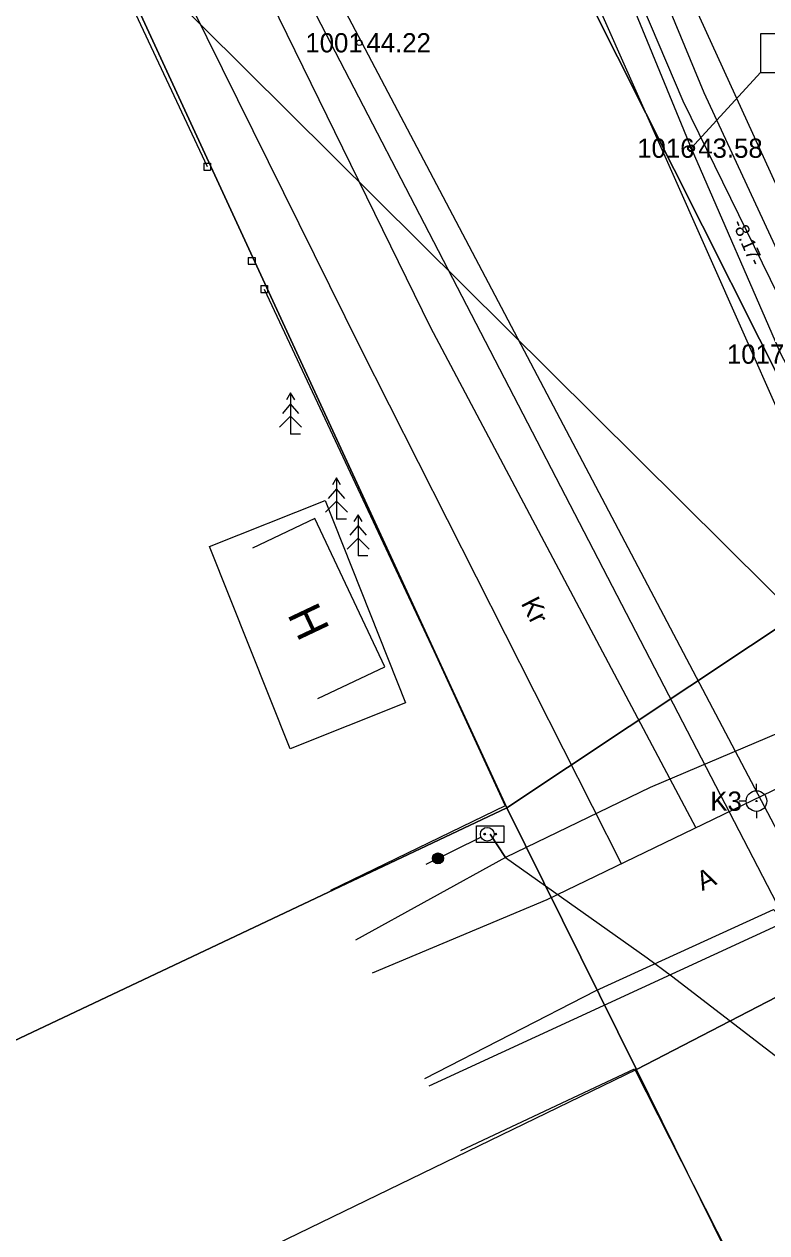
# Model space of a CAD drawing. Extents: x 642747 to 644424, y 6457048 to 6458442.
# Drawn here: x 643616.73 to 643643.73, y 6457908.68 to 6457952.66 of the extents above; entities that cross this region are included whole.
import ezdxf

# ---------------------------------------------------------------- set-up
doc = ezdxf.new("R2010")
doc.units = 0
for name, color, linetype in [('ABIJOONIS', 7, 'Continuous'), ('AED', 7, 'Continuous'), ('ALUSVORK', 7, 'Continuous'), ('HOONE', 7, 'Continuous'), ('JOONSIDE', 7, 'Continuous'), ('KOORDPUNKT', 7, 'Continuous'), ('KTRASS', 7, 'Continuous'), ('MOOTKORG-EH2000', 7, 'Continuous'), ('MOOTMPUNKT', 7, 'Continuous'), ('MOOTNR', 7, 'Continuous'), ('MOOTPIIR', 7, 'Continuous'), ('MPKAABEL', 7, 'Continuous'), ('MPOHULIIN', 7, 'Continuous'), ('PIIR', 7, 'Continuous'), ('POST', 7, 'Continuous'), ('PUU', 7, 'Continuous'), ('SIOHULIIN', 7, 'Continuous'), ('SITRASS', 7, 'Continuous'), ('TEE', 7, 'Continuous')]:
    doc.layers.add(name, color=color, linetype=linetype)

msp = doc.modelspace()

# ---------------------------------------------------------------- linework, layer by layer
at = {"layer": 'ABIJOONIS'}
msp.add_lwpolyline([(643640.978, 6457948.152), (643643.504, 6457950.908), (643654.004, 6457950.908), (643654.004, 6457952.308), (643643.504, 6457952.308), (643643.504, 6457950.908)], dxfattribs=at)
at = {"layer": 'AED'}
for p, q in [((643619.799, 6457955.123), (643623.379, 6457947.481)), ((643623.254, 6457947.606), (643623.254, 6457947.356)), ((643623.254, 6457947.606), (643623.504, 6457947.606)), ((643623.504, 6457947.606), (643623.504, 6457947.356)), ((643623.254, 6457947.356), (643623.504, 6457947.356)), ((643624.872, 6457944.178), (643624.872, 6457943.928)), ((643624.872, 6457944.178), (643625.122, 6457944.178)), ((643625.122, 6457944.178), (643625.122, 6457943.928)), ((643624.872, 6457943.928), (643625.122, 6457943.928)), ((643625.327, 6457943.151), (643625.327, 6457942.901)), ((643625.327, 6457943.151), (643625.577, 6457943.151)), ((643625.577, 6457943.151), (643625.577, 6457942.901)), ((643625.327, 6457942.901), (643625.577, 6457942.901))]:
    msp.add_line(p, q, dxfattribs=at)
for points in [[(643625.452, 6457943.026), (643631.618, 6457929.856), (643634.21, 6457924.224), (643627.867, 6457921.144)], [(643632.609, 6457911.675), (643638.918, 6457914.657), (643642.342, 6457907.907)]]:
    msp.add_lwpolyline(points, dxfattribs=at)
at = {"layer": 'ALUSVORK'}
for p, q in [((643643.355, 6457924.77), (643643.355, 6457925.02)), ((643642.98, 6457924.395), (643642.73, 6457924.395)), ((643643.355, 6457924.02), (643643.355, 6457923.77))]:
    msp.add_line(p, q, dxfattribs=at)
for radius in [0.375, 0.022]:
    msp.add_circle((643643.355, 6457924.395), radius, dxfattribs=at)
at = {"layer": 'HOONE'}
msp.add_lwpolyline([(643630.596, 6457927.967), (643626.397, 6457926.297), (643623.467, 6457933.661), (643627.665, 6457935.331)], close=True, dxfattribs=at)
msp.add_lwpolyline([(643627.399, 6457928.125), (643629.844, 6457929.284), (643627.289, 6457934.672), (643625.031, 6457933.602)], dxfattribs=at)
at = {"layer": 'KOORDPUNKT'}
for radius in [0.125, 0.0125, 0.011, 0.00955, 0.00807, 0.00659, 0.00511, 0.00363, 0.00215]:
    msp.add_circle((643640.978, 6457948.152), radius, dxfattribs=at)
at = {"layer": 'KTRASS'}
for q in [(643626.26, 6457955.105), (643631.437, 6457914.015)]:
    msp.add_line((643644.429, 6457920.013), q, dxfattribs=at)
msp.add_lwpolyline([(643596.484, 6457983.801), (643609.857, 6457989.12), (643610.486, 6457989.053), (643627.47, 6457954.915), (643627.47, 6457954.915), (643645.643, 6457920.384)], dxfattribs=at)
at = {"layer": 'MOOTMPUNKT'}
for centre in [(643628.912, 6457951.988), (643640.978, 6457948.152)]:
    msp.add_circle(centre, 0.1, dxfattribs=at)
at = {"layer": 'MOOTPIIR'}
msp.add_lwpolyline([(643599.848, 6457983.948), (643598.89, 6457981.357), (643602.778, 6457981.357), (643622.16, 6457985.582), (643632.246, 6457965.411), (643650.839, 6457923.492), (643652.98, 6457921.52), (643654.896, 6457922.59), (643653.881, 6457925.351), (643637.824, 6457960.51), (643623.935, 6457988.315), (643615.821, 6457986.935)], close=True, dxfattribs=at)
at = {"layer": 'MPKAABEL'}
for points in [[(643619.873, 6458001.995), (643621.41, 6458001.44), (643621.72, 6458001.1), (643623.67, 6457990.5), (643628.53, 6457978.08), (643632.84, 6457968.5), (643636.8, 6457959), (643640.68, 6457949.87), (643645.29, 6457940.44), (643648.91, 6457931.27), (643652.3, 6457924.34), (643653.67, 6457923.54), (643653.76, 6457922.8)], [(643659.859, 6457915.204), (643657, 6457922.26), (643656.51, 6457923.38), (643655.93, 6457923.97), (643655.02, 6457924.08), (643653.99, 6457923.58), (643652.69, 6457924.59), (643649.45, 6457931.5), (643645.84, 6457940.7), (643641.45, 6457950.17), (643637.65, 6457959.37), (643633.75, 6457969.1), (643629.41, 6457978.42), (643624.46, 6457990.9), (643621.85, 6458001.31), (643621.39, 6458001.61), (643619.971, 6458002.018)]]:
    msp.add_lwpolyline(points, dxfattribs=at)
at = {"layer": 'MPOHULIIN'}
msp.add_lwpolyline([(643621.04, 6458001.07), (643623.869, 6457997.155), (643620.008, 6457955.772), (643653.319, 6457922.686), (643655.484, 6457918.582)], dxfattribs=at)
at = {"layer": 'PIIR'}
for points in [[(643709.51, 6458101.65), (643757.5, 6458006.09), (643715.89, 6457988.62), (643724.55, 6457971.19), (643647.59, 6457933), (643614.57, 6457998.68), (643623.48, 6458000.79), (643621.28, 6458010.11), (643645.66, 6458056.49)], [(643893.14, 6458033.83), (643837.25, 6458006.5), (643808.12, 6457991.73), (643804.11, 6457989.7), (643781.89, 6457978.89), (643776.47, 6457976.25), (643756.83, 6457972.32), (643712.94, 6457950.98), (643656.97, 6457923.94), (643638.99, 6457914.63), (643634.28, 6457924.15), (643647.59, 6457933), (643724.55, 6457971.19), (643733.55, 6457971.76), (643767.49, 6457985.84), (643776.75, 6457990.14), (643804.27, 6458000.87), (643833.74, 6458015.5), (643885.06, 6458040.98)], [(643634.28, 6457924.15), (643597.74, 6457906.86), (643583.46, 6457937.22), (643619.88, 6457955.38)], [(643656.97, 6457923.94), (643680.72, 6457874.76), (643692.06, 6457851.2), (643693.59, 6457848.26), (643694.21, 6457846.75), (643720.49, 6457792.34), (643702.6, 6457786.37), (643663.16, 6457865.63), (643638.99, 6457914.63)]]:
    msp.add_lwpolyline(points, close=True, dxfattribs=at)
for points in [[(643415.57, 6457898.06), (643477.77, 6457953), (643480.32, 6457951.43), (643527.92, 6457964.26), (643614.57, 6457998.68), (643647.59, 6457933), (643634.28, 6457924.15), (643619.88, 6457955.38), (643605.76, 6457983.55), (643567.12, 6457969), (643526.82, 6457957.8), (643481.02, 6457945.22), (643473.63, 6457939.2), (643468.67, 6457934.65), (643457.52, 6457924.17), (643429.36, 6457898.55)], [(643597.74, 6457906.86), (643634.28, 6457924.15), (643638.99, 6457914.63), (643586.1, 6457888.95)]]:
    msp.add_lwpolyline(points, dxfattribs=at)
at = {"layer": 'POST'}
msp.add_lwpolyline([(643633.173, 6457923.493), (643634.173, 6457923.493), (643634.173, 6457922.893), (643633.173, 6457922.893)], close=True, dxfattribs=at)
for centre, radius in [((643633.563, 6457923.187), 0.25), ((643633.473, 6457923.193), 0.0304), ((643633.473, 6457923.193), 0.029), ((643633.473, 6457923.193), 0.0277), ((643633.473, 6457923.193), 0.0263), ((643633.473, 6457923.193), 0.0249), ((643633.473, 6457923.193), 0.0236), ((643633.473, 6457923.193), 0.0222), ((643633.473, 6457923.193), 0.0209), ((643633.473, 6457923.193), 0.0195), ((643633.473, 6457923.193), 0.0181), ((643633.473, 6457923.193), 0.0168), ((643633.473, 6457923.193), 0.0154), ((643633.473, 6457923.193), 0.014), ((643633.473, 6457923.193), 0.0127), ((643633.473, 6457923.193), 0.0113), ((643633.473, 6457923.193), 0.00996), ((643633.473, 6457923.193), 0.0086), ((643633.473, 6457923.193), 0.00724), ((643633.473, 6457923.193), 0.00587), ((643633.473, 6457923.193), 0.00451), ((643633.473, 6457923.193), 0.00315), ((643633.473, 6457923.193), 0.00179), ((643633.473, 6457923.193), 0.000426), ((643633.873, 6457923.193), 0.0304), ((643633.873, 6457923.193), 0.029), ((643633.873, 6457923.193), 0.0277), ((643633.873, 6457923.193), 0.0263), ((643633.873, 6457923.193), 0.0249), ((643633.873, 6457923.193), 0.0236), ((643633.873, 6457923.193), 0.0222), ((643633.873, 6457923.193), 0.0209), ((643633.873, 6457923.193), 0.0195), ((643633.873, 6457923.193), 0.0181), ((643633.873, 6457923.193), 0.0168), ((643633.873, 6457923.193), 0.0154), ((643633.873, 6457923.193), 0.014), ((643633.873, 6457923.193), 0.0127), ((643633.873, 6457923.193), 0.0113), ((643633.873, 6457923.193), 0.00996), ((643633.873, 6457923.193), 0.0086), ((643633.873, 6457923.193), 0.00724), ((643633.873, 6457923.193), 0.00587), ((643633.873, 6457923.193), 0.00451), ((643633.873, 6457923.193), 0.00315), ((643633.873, 6457923.193), 0.00179), ((643633.873, 6457923.193), 0.000426)]:
    msp.add_circle(centre, radius, dxfattribs=at)
at = {"layer": 'PUU'}
for p, q in [((643626.413, 6457939.249), (643626.263, 6457938.999)), ((643626.563, 6457938.999), (643626.413, 6457939.249)), ((643626.413, 6457939.249), (643626.413, 6457937.749)), ((643626.413, 6457938.849), (643626.113, 6457938.499)), ((643626.713, 6457938.499), (643626.413, 6457938.849)), ((643626.413, 6457938.399), (643626.013, 6457937.999)), ((643626.813, 6457937.999), (643626.413, 6457938.399)), ((643626.773, 6457937.749), (643626.413, 6457937.749)), ((643628.084, 6457936.153), (643627.934, 6457935.903)), ((643628.234, 6457935.903), (643628.084, 6457936.153)), ((643628.084, 6457936.153), (643628.084, 6457934.653)), ((643628.084, 6457935.753), (643627.784, 6457935.403)), ((643628.384, 6457935.403), (643628.084, 6457935.753)), ((643628.084, 6457935.303), (643627.684, 6457934.903)), ((643628.484, 6457934.903), (643628.084, 6457935.303)), ((643628.868, 6457934.816), (643628.718, 6457934.566)), ((643629.018, 6457934.566), (643628.868, 6457934.816)), ((643628.868, 6457934.816), (643628.868, 6457933.316)), ((643628.444, 6457934.653), (643628.084, 6457934.653)), ((643628.868, 6457934.416), (643628.568, 6457934.066)), ((643629.168, 6457934.066), (643628.868, 6457934.416)), ((643628.868, 6457933.966), (643628.468, 6457933.566)), ((643629.268, 6457933.566), (643628.868, 6457933.966)), ((643629.228, 6457933.316), (643628.868, 6457933.316))]:
    msp.add_line(p, q, dxfattribs=at)
at = {"layer": 'SIOHULIIN'}
for p, q in [((643633.338, 6457923.077), (643631.327, 6457922.089)), ((643633.338, 6457923.077), (643631.327, 6457922.089)), ((643633.563, 6457923.187), (643633.563, 6457923.187)), ((643633.563, 6457923.187), (643633.563, 6457923.187))]:
    msp.add_line(p, q, dxfattribs=at)
for radius in [0.199, 0.199, 0.19, 0.19, 0.18, 0.18, 0.171, 0.171, 0.162, 0.162, 0.152, 0.152, 0.143, 0.143, 0.133, 0.133, 0.124, 0.124, 0.114, 0.114, 0.105, 0.105, 0.0953, 0.0953, 0.0858, 0.0858, 0.0763, 0.0763, 0.0669, 0.0669, 0.0574, 0.0574, 0.0479, 0.0479, 0.0385, 0.0385, 0.029, 0.029, 0.0195, 0.0195, 0.0101, 0.0101, 0.00061, 0.00061]:
    msp.add_circle((643631.773, 6457922.308), radius, dxfattribs=at)
at = {"layer": 'SITRASS'}
for points in [[(643600.488, 6457982.875), (643601.751, 6457982.616), (643605.718, 6457983.37), (643611.691, 6457984.383), (643617.329, 6457985.923), (643622.234, 6457986.661), (643623.519, 6457986.229), (643628.475, 6457975.82), (643634.309, 6457964.013), (643636.464, 6457959.166), (643640.978, 6457948.152), (643644.241, 6457940.659), (643647.493, 6457934.551), (643648.973, 6457930.722), (643650.676, 6457926.392), (643652.198, 6457923.42), (643653.319, 6457922.686)], [(643617.329, 6457985.923), (643622.234, 6457986.661), (643623.519, 6457986.229), (643628.475, 6457975.82), (643634.309, 6457964.013), (643636.464, 6457959.166), (643640.978, 6457948.152), (643644.241, 6457940.659), (643647.493, 6457934.551), (643648.973, 6457930.722)], [(643659.11, 6457934.61), (643654.633, 6457932.385), (643646.717, 6457927.955), (643639.491, 6457924.883), (643634.229, 6457922.342), (643633.673, 6457923.193)], [(643633.673, 6457923.193), (643634.229, 6457922.342), (643628.775, 6457919.331)], [(643633.663, 6457923.187), (643634.229, 6457922.342), (643639.376, 6457918.694), (643640.264, 6457918.035), (643648.863, 6457911.42)]]:
    msp.add_lwpolyline(points, dxfattribs=at)
at = {"layer": 'TEE'}
for points in [[(643638.443, 6457922.105), (643628.951, 6457940.893), (643621.71, 6457955.562), (643614.291, 6457970.445), (643608.678, 6457979.456)], [(643614.243, 6457977.738), (643616.767, 6457971.507), (643624.256, 6457956.446), (643631.493, 6457941.653), (643641.149, 6457923.415)], [(643645.699, 6457925.619), (643635.737, 6457920.795), (643629.377, 6457918.129)], [(643631.294, 6457914.301), (643637.53, 6457917.507), (643643.978, 6457920.452), (643646.029, 6457918.194), (643650.003, 6457911.098)]]:
    msp.add_lwpolyline(points, dxfattribs=at)

# ---------------------------------------------------------------- texts
at = {"layer": 'ALUSVORK'}
msp.add_text('K3', height=0.7, dxfattribs=at).set_placement((643641.678, 6457924.041))
at = {"layer": 'HOONE'}
msp.add_text('H', height=1.2, rotation=295.3685, dxfattribs=at).set_placement((643626.278, 6457931.193))
at = {"layer": 'JOONSIDE'}
msp.add_text('-8.17-', height=0.5, rotation=293.5318, dxfattribs=at).set_placement((643642.462, 6457945.432))
at = {"layer": 'MOOTKORG-EH2000'}
for s, p in [(' 44.22', (643628.912, 6457951.638)), (' 43.58', (643640.978, 6457947.802))]:
    msp.add_text(s, height=0.7, dxfattribs=at).set_placement(p)
at = {"layer": 'MOOTNR'}
for s, p in [('1001 ', (643626.952, 6457951.638)), ('1016 ', (643639.018, 6457947.802)), ('1017 ', (643642.281, 6457940.309))]:
    msp.add_text(s, height=0.7, dxfattribs=at).set_placement(p)
at = {"layer": 'TEE'}
for s, rotation, p in [('Kr', 296.8029, (643634.776, 6457931.597)), ('A', 25.033, (643641.382, 6457921.114))]:
    msp.add_text(s, height=0.7, rotation=rotation, dxfattribs=at).set_placement(p)

doc.saveas('drawing.dxf')
